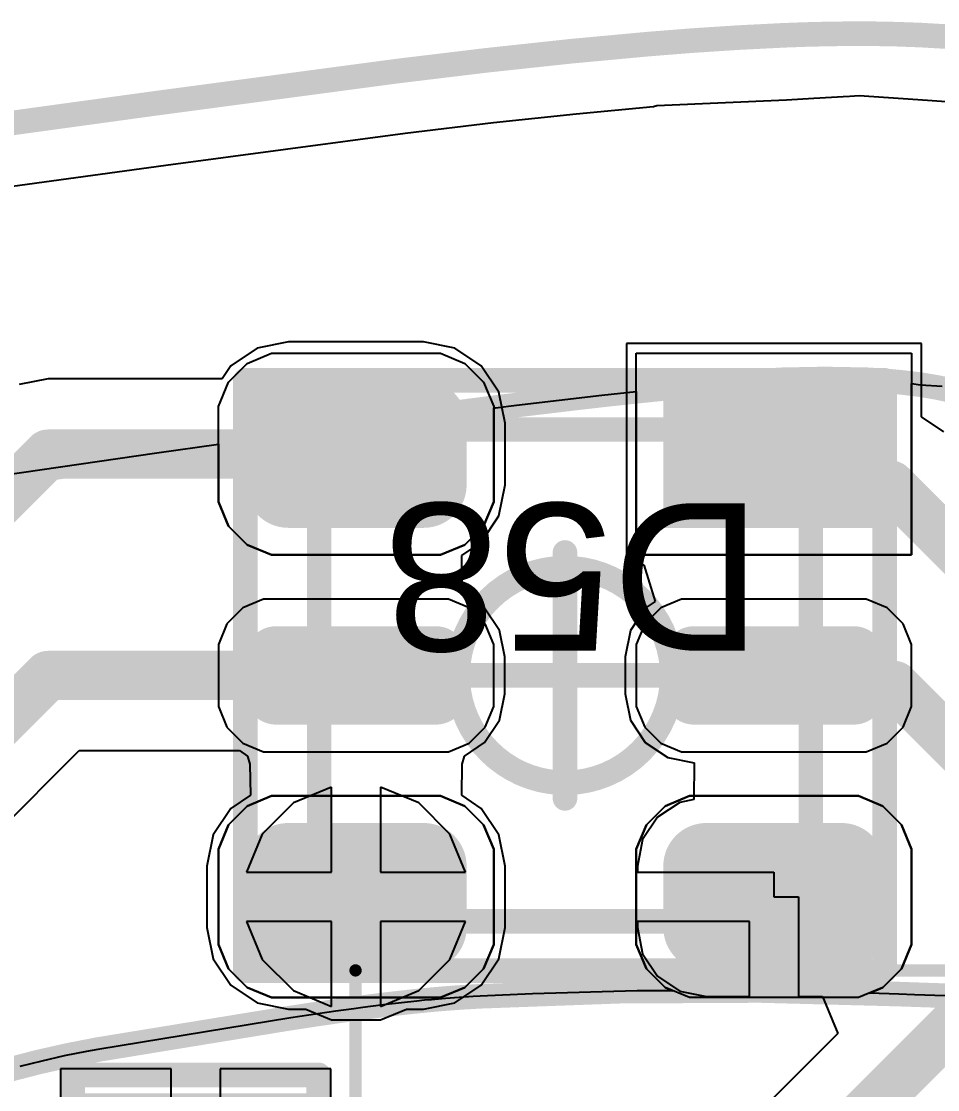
# Model space of a CAD drawing. Header units: inches. Extents: x -52 to 109, y 0 to 35.
# Drawn here: x 74.591 to 78.318, y 21.415 to 25.759 of the extents above; entities that cross this region are included whole.
import ezdxf

# ---------------------------------------------------------------- set-up
doc = ezdxf.new("R2010")
doc.units = ezdxf.units.IN
for name, color, linetype in [('Bottom Courtyard', 56, 'Continuous'), ('Bottom Layer', 5, 'Continuous'), ('Bottom Paste', 16, 'Continuous'), ('Bottom Solder', 6, 'Continuous'), ('Keep-Out Layer', 6, 'Continuous'), ('Mechanical 1', 6, 'Continuous'), ('Mechanical 4', 56, 'Continuous'), ('Top Assembly', 56, 'Continuous'), ('Top Component Outline', 56, 'Continuous'), ('Top Courtyard', 56, 'Continuous'), ('Top Layer', 1, 'Continuous'), ('Top Overlay', 2, 'Continuous'), ('Top Paste', 8, 'Continuous'), ('Top Solder', 216, 'Continuous'), ('Via Holes', 16, 'Continuous')]:
    doc.layers.add(name, color=color, linetype=linetype)
doc.styles.add('Arial', font='', dxfattribs={"height": 0.2})
doc.styles.get('Arial').set_extended_font_data('Arial')

# ---------------------------------------------------------------- blocks, each defined once
blk = doc.blocks.new('APA_RGB_LED_2020_385')
at = {"layer": 'Top Layer'}
h = blk.add_hatch(color=1, dxfattribs=at)
edge = h.paths.add_edge_path()
edge.add_arc((-1.125, 1.025), 0.125, 90, 180)
edge.add_line((-1.25, 1.025), (-1.25, 0.775))
edge.add_arc((-1.125, 0.775), 0.125, 180, 270)
edge.add_line((-1.125, 0.65), (-0.575, 0.65))
edge.add_arc((-0.575, 0.775), 0.125, 270, 360)
edge.add_line((-0.45, 0.775), (-0.45, 1.025))
edge.add_arc((-0.575, 1.025), 0.125, 0, 90)
edge.add_line((-0.575, 1.15), (-1.125, 1.15))
h = blk.add_hatch(color=1, dxfattribs=at)
edge = h.paths.add_edge_path()
edge.add_arc((0.575, 1.025), 0.125, 90, 180)
edge.add_line((0.45, 1.025), (0.45, 0.775))
edge.add_arc((0.575, 0.775), 0.125, 180, 270)
edge.add_line((0.575, 0.65), (1.125, 0.65))
edge.add_arc((1.125, 0.775), 0.125, 270, 360)
edge.add_line((1.25, 0.775), (1.25, 1.025))
edge.add_arc((1.125, 1.025), 0.125, 0, 90)
edge.add_line((1.125, 1.15), (0.575, 1.15))
h = blk.add_hatch(color=1, dxfattribs=at)
edge = h.paths.add_edge_path()
edge.add_arc((-1.175, 0.075), 0.075, 90, 180)
edge.add_line((-1.25, 0.075), (-1.25, -0.075))
edge.add_arc((-1.175, -0.075), 0.075, 180, 270)
edge.add_line((-1.175, -0.15), (-0.525, -0.15))
edge.add_arc((-0.525, -0.075), 0.075, 270, 360)
edge.add_line((-0.45, -0.075), (-0.45, 0.075))
edge.add_arc((-0.525, 0.075), 0.075, 0, 90)
edge.add_line((-0.525, 0.15), (-1.175, 0.15))
h = blk.add_hatch(color=1, dxfattribs=at)
edge = h.paths.add_edge_path()
edge.add_arc((0.525, 0.075), 0.075, 90, 180)
edge.add_line((0.45, 0.075), (0.45, -0.075))
edge.add_arc((0.525, -0.075), 0.075, 180, 270)
edge.add_line((0.525, -0.15), (1.175, -0.15))
edge.add_arc((1.175, -0.075), 0.075, 270, 360)
edge.add_line((1.25, -0.075), (1.25, 0.075))
edge.add_arc((1.175, 0.075), 0.075, 0, 90)
edge.add_line((1.175, 0.15), (0.525, 0.15))
blk.add_hatch(color=1, dxfattribs=at).paths.add_polyline_path([(-1.25, -0.65), (-0.45, -0.65), (-0.45, -1.15), (-1.25, -1.15)])
h = blk.add_hatch(color=1, dxfattribs=at)
edge = h.paths.add_edge_path()
edge.add_arc((0.575, -0.775), 0.125, 90, 180)
edge.add_line((0.45, -0.775), (0.45, -1.025))
edge.add_arc((0.575, -1.025), 0.125, 180, 270)
edge.add_line((0.575, -1.15), (1.125, -1.15))
edge.add_arc((1.125, -1.025), 0.125, 270, 360)
edge.add_line((1.25, -1.025), (1.25, -0.775))
edge.add_arc((1.125, -0.775), 0.125, 0, 90)
edge.add_line((1.125, -0.65), (0.575, -0.65))
at = {"layer": 'Top Paste'}
h = blk.add_hatch(color=8, dxfattribs=at)
edge = h.paths.add_edge_path()
edge.add_arc((-1.125, 1.025), 0.125, 90, 180)
edge.add_line((-1.25, 1.025), (-1.25, 0.775))
edge.add_arc((-1.125, 0.775), 0.125, 180, 270)
edge.add_line((-1.125, 0.65), (-0.575, 0.65))
edge.add_arc((-0.575, 0.775), 0.125, 270, 360)
edge.add_line((-0.45, 0.775), (-0.45, 1.025))
edge.add_arc((-0.575, 1.025), 0.125, 0, 90)
edge.add_line((-0.575, 1.15), (-1.125, 1.15))
h = blk.add_hatch(color=8, dxfattribs=at)
edge = h.paths.add_edge_path()
edge.add_arc((0.575, 1.025), 0.125, 90, 180)
edge.add_line((0.45, 1.025), (0.45, 0.775))
edge.add_arc((0.575, 0.775), 0.125, 180, 270)
edge.add_line((0.575, 0.65), (1.125, 0.65))
edge.add_arc((1.125, 0.775), 0.125, 270, 360)
edge.add_line((1.25, 0.775), (1.25, 1.025))
edge.add_arc((1.125, 1.025), 0.125, 0, 90)
edge.add_line((1.125, 1.15), (0.575, 1.15))
h = blk.add_hatch(color=8, dxfattribs=at)
edge = h.paths.add_edge_path()
edge.add_arc((-1.175, 0.075), 0.075, 90, 180)
edge.add_line((-1.25, 0.075), (-1.25, -0.075))
edge.add_arc((-1.175, -0.075), 0.075, 180, 270)
edge.add_line((-1.175, -0.15), (-0.525, -0.15))
edge.add_arc((-0.525, -0.075), 0.075, 270, 360)
edge.add_line((-0.45, -0.075), (-0.45, 0.075))
edge.add_arc((-0.525, 0.075), 0.075, 0, 90)
edge.add_line((-0.525, 0.15), (-1.175, 0.15))
h = blk.add_hatch(color=8, dxfattribs=at)
edge = h.paths.add_edge_path()
edge.add_arc((0.525, 0.075), 0.075, 90, 180)
edge.add_line((0.45, 0.075), (0.45, -0.075))
edge.add_arc((0.525, -0.075), 0.075, 180, 270)
edge.add_line((0.525, -0.15), (1.175, -0.15))
edge.add_arc((1.175, -0.075), 0.075, 270, 360)
edge.add_line((1.25, -0.075), (1.25, 0.075))
edge.add_arc((1.175, 0.075), 0.075, 0, 90)
edge.add_line((1.175, 0.15), (0.525, 0.15))
blk.add_hatch(color=8, dxfattribs=at).paths.add_polyline_path([(-1.25, -0.65), (-0.45, -0.65), (-0.45, -1.15), (-1.25, -1.15)])
h = blk.add_hatch(color=8, dxfattribs=at)
edge = h.paths.add_edge_path()
edge.add_arc((0.575, -0.775), 0.125, 90, 180)
edge.add_line((0.45, -0.775), (0.45, -1.025))
edge.add_arc((0.575, -1.025), 0.125, 180, 270)
edge.add_line((0.575, -1.15), (1.125, -1.15))
edge.add_arc((1.125, -1.025), 0.125, 270, 360)
edge.add_line((1.25, -1.025), (1.25, -0.775))
edge.add_arc((1.125, -0.775), 0.125, 0, 90)
edge.add_line((1.125, -0.65), (0.575, -0.65))
at = {"layer": 'Top Solder'}
h = blk.add_hatch(color=216, dxfattribs=at)
edge = h.paths.add_edge_path()
edge.add_arc((-1.125, 1.025), 0.175, 90, 180)
edge.add_line((-1.3, 1.025), (-1.3, 0.775))
edge.add_arc((-1.125, 0.775), 0.175, 180, 270)
edge.add_line((-1.125, 0.6), (-0.575, 0.6))
edge.add_arc((-0.575, 0.775), 0.175, 270, 360)
edge.add_line((-0.4, 0.775), (-0.4, 1.025))
edge.add_arc((-0.575, 1.025), 0.175, 0, 90)
edge.add_line((-0.575, 1.2), (-1.125, 1.2))
h = blk.add_hatch(color=216, dxfattribs=at)
edge = h.paths.add_edge_path()
edge.add_arc((0.575, 1.025), 0.175, 90, 180)
edge.add_line((0.4, 1.025), (0.4, 0.775))
edge.add_arc((0.575, 0.775), 0.175, 180, 270)
edge.add_line((0.575, 0.6), (1.125, 0.6))
edge.add_arc((1.125, 0.775), 0.175, 270, 360)
edge.add_line((1.3, 0.775), (1.3, 1.025))
edge.add_arc((1.125, 1.025), 0.175, 0, 90)
edge.add_line((1.125, 1.2), (0.575, 1.2))
h = blk.add_hatch(color=216, dxfattribs=at)
edge = h.paths.add_edge_path()
edge.add_arc((-1.175, 0.075), 0.125, 90, 180)
edge.add_line((-1.3, 0.075), (-1.3, -0.075))
edge.add_arc((-1.175, -0.075), 0.125, 180, 270)
edge.add_line((-1.175, -0.2), (-0.525, -0.2))
edge.add_arc((-0.525, -0.075), 0.125, 270, 360)
edge.add_line((-0.4, -0.075), (-0.4, 0.075))
edge.add_arc((-0.525, 0.075), 0.125, 0, 90)
edge.add_line((-0.525, 0.2), (-1.175, 0.2))
h = blk.add_hatch(color=216, dxfattribs=at)
edge = h.paths.add_edge_path()
edge.add_arc((0.525, 0.075), 0.125, 90, 180)
edge.add_line((0.4, 0.075), (0.4, -0.075))
edge.add_arc((0.525, -0.075), 0.125, 180, 270)
edge.add_line((0.525, -0.2), (1.175, -0.2))
edge.add_arc((1.175, -0.075), 0.125, 270, 360)
edge.add_line((1.3, -0.075), (1.3, 0.075))
edge.add_arc((1.175, 0.075), 0.125, 0, 90)
edge.add_line((1.175, 0.2), (0.525, 0.2))
blk.add_hatch(color=216, dxfattribs=at).paths.add_polyline_path([(-1.3, -0.6), (-0.4, -0.6), (-0.4, -1.2), (-1.3, -1.2)])
h = blk.add_hatch(color=216, dxfattribs=at)
edge = h.paths.add_edge_path()
edge.add_arc((0.575, -0.775), 0.175, 90, 180)
edge.add_line((0.4, -0.775), (0.4, -1.025))
edge.add_arc((0.575, -1.025), 0.175, 180, 270)
edge.add_line((0.575, -1.2), (1.125, -1.2))
edge.add_arc((1.125, -1.025), 0.175, 270, 360)
edge.add_line((1.3, -1.025), (1.3, -0.775))
edge.add_arc((1.125, -0.775), 0.175, 0, 90)
edge.add_line((1.125, -0.6), (0.575, -0.6))
at = {"layer": 'Top Component Outline'}
for points in [[(1, 1, 0.1, 0.1, 0), (-1, 1, 0.1, 0.1, 0)], [(-1, 1, 0.1, 0.1, 0), (-1, -1, 0.1, 0.1, 0)], [(1, 1, 0.1, 0.1, 0), (1, -1, 0.1, 0.1, 0)], [(1, -1, 0.1, 0.1, 0), (-1, -1, 0.1, 0.1, 0)]]:
    blk.add_lwpolyline(points, format="xyseb", dxfattribs=at)
for points in [[(-1.025, 1, 0.05, 0.05, 1), (-0.975, 1, 0.05, 0.05, 1)], [(-1.025, 1, 0.05, 0.05, 1), (-0.975, 1, 0.05, 0.05, 1)], [(0.975, 1, 0.05, 0.05, 1), (1.025, 1, 0.05, 0.05, 1)], [(0.975, 1, 0.05, 0.05, 1), (1.025, 1, 0.05, 0.05, 1)], [(-1.025, -1, 0.05, 0.05, 1), (-0.975, -1, 0.05, 0.05, 1)], [(-1.025, -1, 0.05, 0.05, 1), (-0.975, -1, 0.05, 0.05, 1)], [(0.975, -1, 0.05, 0.05, 1), (1.025, -1, 0.05, 0.05, 1)], [(0.975, -1, 0.05, 0.05, 1), (1.025, -1, 0.05, 0.05, 1)]]:
    blk.add_lwpolyline(points, format="xyseb", close=True, dxfattribs=at)
at = {"layer": 'Top Courtyard'}
for points in [[(-1.3, 1.2, 0.1, 0.1, 0), (-1.3, -1.2, 0.1, 0.1, 0)], [(1.3, 1.2, 0.1, 0.1, 0), (-1.3, 1.2, 0.1, 0.1, 0)], [(1.3, 1.2, 0.1, 0.1, 0), (1.3, -1.2, 0.1, 0.1, 0)], [(0, 0.5, 0.1, 0.1, 0), (0, -0.5, 0.1, 0.1, 0)], [(0.5, 0, 0.1, 0.1, 0), (-0.5, 0, 0.1, 0.1, 0)], [(1.3, -1.2, 0.1, 0.1, 0), (-1.3, -1.2, 0.1, 0.1, 0)]]:
    blk.add_lwpolyline(points, format="xyseb", dxfattribs=at)
for points in [[(-1.325, 1.2, 0.05, 0.05, 1), (-1.275, 1.2, 0.05, 0.05, 1)], [(-1.325, 1.2, 0.05, 0.05, 1), (-1.275, 1.2, 0.05, 0.05, 1)], [(1.275, 1.2, 0.05, 0.05, 1), (1.325, 1.2, 0.05, 0.05, 1)], [(1.275, 1.2, 0.05, 0.05, 1), (1.325, 1.2, 0.05, 0.05, 1)], [(-0.025, 0.5, 0.05, 0.05, 1), (0.025, 0.5, 0.05, 0.05, 1)], [(-0.525, 0, 0.05, 0.05, 1), (-0.475, 0, 0.05, 0.05, 1)], [(0.475, 0, 0.05, 0.05, 1), (0.525, 0, 0.05, 0.05, 1)], [(-0.025, -0.5, 0.05, 0.05, 1), (0.025, -0.5, 0.05, 0.05, 1)], [(-1.325, -1.2, 0.05, 0.05, 1), (-1.275, -1.2, 0.05, 0.05, 1)], [(-1.325, -1.2, 0.05, 0.05, 1), (-1.275, -1.2, 0.05, 0.05, 1)], [(1.275, -1.2, 0.05, 0.05, 1), (1.325, -1.2, 0.05, 0.05, 1)], [(1.275, -1.2, 0.05, 0.05, 1), (1.325, -1.2, 0.05, 0.05, 1)]]:
    blk.add_lwpolyline(points, format="xyseb", close=True, dxfattribs=at)
at = {"layer": 'Top Overlay'}
for p, q in [((-1.2929, 1.2689), (-1.1937, 1.31)), ((-1.1937, 1.31), (-1.14, 1.31)), ((-1.14, 1.31), (-1.14, 1.31)), ((-1.14, 1.31), (-0.56, 1.31)), ((-0.56, 1.31), (-0.5063, 1.31)), ((-0.5063, 1.31), (-0.4071, 1.2689)), ((0.4071, 1.2689), (0.5063, 1.31)), ((0.5063, 1.31), (0.56, 1.31)), ((0.56, 1.31), (0.56, 1.31)), ((0.56, 1.31), (1.14, 1.31)), ((1.14, 1.31), (1.1937, 1.31)), ((1.1937, 1.31), (1.2929, 1.2689)), ((-1.3689, 1.1929), (-1.2929, 1.2689)), ((-0.4071, 1.2689), (-0.3311, 1.1929)), ((0.3311, 1.1929), (0.4071, 1.2689)), ((1.2929, 1.2689), (1.3689, 1.1929)), ((-1.41, 1.0937), (-1.3689, 1.1929)), ((-0.3311, 1.1929), (-0.29, 1.0937)), ((0.29, 1.0937), (0.3311, 1.1929)), ((1.3689, 1.1929), (1.41, 1.0937)), ((-1.41, 1.04), (-1.41, 1.0937)), ((-0.29, 1.0937), (-0.29, 1.04)), ((0.29, 1.04), (0.29, 1.0937)), ((1.41, 1.0937), (1.41, 1.04)), ((-1.41, 0.76), (-1.41, 1.04)), ((-0.29, 1.04), (-0.29, 1.04)), ((-0.29, 1.04), (-0.29, 0.76)), ((0.29, 0.76), (0.29, 1.04)), ((1.41, 1.04), (1.41, 1.04)), ((1.41, 1.04), (1.41, 0.76)), ((-1.41, 0.76), (-1.41, 0.76)), ((-1.41, 0.7063), (-1.41, 0.76)), ((-0.29, 0.76), (-0.29, 0.7063)), ((0.29, 0.76), (0.29, 0.76)), ((0.29, 0.7063), (0.29, 0.76)), ((1.41, 0.76), (1.41, 0.7063)), ((-1.3689, 0.6071), (-1.41, 0.7063)), ((-0.29, 0.7063), (-0.3311, 0.6071)), ((0.3311, 0.6071), (0.29, 0.7063)), ((1.41, 0.7063), (1.3689, 0.6071)), ((-1.2929, 0.5311), (-1.3689, 0.6071)), ((-0.3311, 0.6071), (-0.4071, 0.5311)), ((0.4071, 0.5311), (0.3311, 0.6071)), ((1.3689, 0.6071), (1.2929, 0.5311)), ((-1.1937, 0.49), (-1.2929, 0.5311)), ((-0.4071, 0.5311), (-0.5063, 0.49)), ((0.5063, 0.49), (0.4071, 0.5311)), ((1.2929, 0.5311), (1.1937, 0.49)), ((-1.14, 0.49), (-1.1937, 0.49)), ((-0.56, 0.49), (-1.14, 0.49)), ((-0.5063, 0.49), (-0.56, 0.49)), ((-0.56, 0.49), (-0.56, 0.49)), ((0.56, 0.49), (0.5063, 0.49)), ((1.14, 0.49), (0.56, 0.49)), ((1.1937, 0.49), (1.14, 0.49)), ((1.14, 0.49), (1.14, 0.49)), ((-1.2258, 0.31), (-1.3103, 0.275)), ((-1.18, 0.31), (-1.2258, 0.31)), ((-0.52, 0.31), (-1.18, 0.31)), ((-0.4742, 0.31), (-0.52, 0.31)), ((-0.52, 0.31), (-0.52, 0.31)), ((-0.3897, 0.275), (-0.4742, 0.31)), ((0.4743, 0.31), (0.3897, 0.275)), ((0.52, 0.31), (0.4743, 0.31)), ((1.18, 0.31), (0.52, 0.31)), ((1.2258, 0.31), (1.18, 0.31)), ((1.18, 0.31), (1.18, 0.31)), ((1.3103, 0.275), (1.2258, 0.31)), ((-1.3103, 0.275), (-1.375, 0.2103)), ((-0.325, 0.2103), (-0.3897, 0.275)), ((0.3897, 0.275), (0.325, 0.2103)), ((1.375, 0.2103), (1.3103, 0.275)), ((-1.375, 0.2103), (-1.41, 0.1258)), ((-0.29, 0.1258), (-0.325, 0.2103)), ((0.325, 0.2103), (0.29, 0.1258)), ((1.41, 0.1258), (1.375, 0.2103)), ((-1.41, 0.1258), (-1.41, 0.08)), ((-0.29, 0.08), (-0.29, 0.1258)), ((0.29, 0.1258), (0.29, 0.08)), ((1.41, 0.08), (1.41, 0.1258)), ((-1.41, 0.08), (-1.41, -0.08)), ((-1.41, 0.08), (-1.41, 0.08)), ((-0.29, -0.08), (-0.29, 0.08)), ((0.29, 0.08), (0.29, -0.08)), ((0.29, 0.08), (0.29, 0.08)), ((1.41, -0.08), (1.41, 0.08)), ((-1.41, -0.08), (-1.41, -0.1257)), ((-0.29, -0.1257), (-0.29, -0.08)), ((-0.29, -0.08), (-0.29, -0.08)), ((0.29, -0.08), (0.29, -0.1257)), ((1.41, -0.1257), (1.41, -0.08)), ((1.41, -0.08), (1.41, -0.08)), ((-1.41, -0.1257), (-1.375, -0.2103)), ((-0.325, -0.2103), (-0.29, -0.1257)), ((0.29, -0.1257), (0.325, -0.2103)), ((1.375, -0.2103), (1.41, -0.1257)), ((-1.375, -0.2103), (-1.3103, -0.275)), ((-0.3897, -0.275), (-0.325, -0.2103)), ((0.325, -0.2103), (0.3897, -0.275)), ((1.3103, -0.275), (1.375, -0.2103)), ((-1.3103, -0.275), (-1.2258, -0.31)), ((-0.4742, -0.31), (-0.3897, -0.275)), ((0.3897, -0.275), (0.4743, -0.31)), ((1.2258, -0.31), (1.3103, -0.275)), ((-1.2258, -0.31), (-1.18, -0.31)), ((-1.18, -0.31), (-1.18, -0.31)), ((-1.18, -0.31), (-0.52, -0.31)), ((-0.52, -0.31), (-0.4742, -0.31)), ((0.4743, -0.31), (0.52, -0.31)), ((0.52, -0.31), (0.52, -0.31)), ((0.52, -0.31), (1.18, -0.31)), ((1.18, -0.31), (1.2258, -0.31)), ((-1.41, -1.31), (-1.41, -0.49)), ((-1.41, -0.49), (-0.29, -0.49)), ((-0.29, -0.49), (-0.29, -1.31)), ((0.4071, -0.5311), (0.5063, -0.49)), ((0.5063, -0.49), (0.56, -0.49)), ((0.56, -0.49), (0.56, -0.49)), ((0.56, -0.49), (1.14, -0.49)), ((1.14, -0.49), (1.1937, -0.49)), ((1.1937, -0.49), (1.2929, -0.5311)), ((0.3311, -0.6071), (0.4071, -0.5311)), ((1.2929, -0.5311), (1.3689, -0.6071)), ((0.29, -0.7063), (0.3311, -0.6071)), ((1.3689, -0.6071), (1.41, -0.7063)), ((0.29, -0.76), (0.29, -0.7063)), ((1.41, -0.7063), (1.41, -0.76)), ((0.29, -1.04), (0.29, -0.76)), ((1.41, -0.76), (1.41, -0.76)), ((1.41, -0.76), (1.41, -1.04)), ((0.29, -1.04), (0.29, -1.04)), ((0.29, -1.0937), (0.29, -1.04)), ((1.41, -1.04), (1.41, -1.0937)), ((0.3311, -1.1929), (0.29, -1.0937)), ((1.41, -1.0937), (1.3689, -1.1929)), ((0.4071, -1.2689), (0.3311, -1.1929)), ((1.3689, -1.1929), (1.2929, -1.2689)), ((0.5063, -1.31), (0.4071, -1.2689)), ((1.2929, -1.2689), (1.1937, -1.31)), ((-0.29, -1.31), (-1.41, -1.31)), ((0.56, -1.31), (0.5063, -1.31)), ((1.14, -1.31), (0.56, -1.31)), ((1.1937, -1.31), (1.14, -1.31)), ((1.14, -1.31), (1.14, -1.31))]:
    blk.add_line(p, q, dxfattribs=at)
at = {"layer": 'Top Courtyard', "style": 'Arial'}
blk.add_text('D58', height=0.6, dxfattribs=at).set_placement((-0.8, -0.7))
blk = doc.blocks.new('SOT230P700X180_4N_B_440')
at = {"layer": 'Bottom Courtyard'}
for points in [[(4.25, 3.6, 0.05, 0.05, 0), (4.25, -3.6, 0.05, 0.05, 0)], [(4.25, -3.6, 0.05, 0.05, 0), (-4.25, -3.6, 0.05, 0.05, 0)]]:
    blk.add_lwpolyline(points, format="xyseb", dxfattribs=at)
blk.add_lwpolyline([(4.2375, -3.6, 0.025, 0.025, 1), (4.2625, -3.6, 0.025, 0.025, 1)], format="xyseb", close=True, dxfattribs=at)
blk.add_lwpolyline([(4.2375, -3.6, 0.025, 0.025, 1), (4.2625, -3.6, 0.025, 0.025, 1)], format="xyseb", close=True, dxfattribs=at)
blk = doc.blocks.new('CAPC1608X06L_B_444')
at = {"layer": 'Bottom Layer'}
for points in [[(-0.3, 0.4), (-0.3, -0.4), (-1.05, -0.4), (-1.05, 0.4)], [(1.05, 0.4), (1.05, -0.4), (0.3, -0.4), (0.3, 0.4)]]:
    blk.add_hatch(color=5, dxfattribs=at).paths.add_polyline_path(points)
at = {"layer": 'Bottom Paste'}
for points in [[(-0.3, 0.4), (-0.3, -0.4), (-1.05, -0.4), (-1.05, 0.4)], [(1.05, 0.4), (1.05, -0.4), (0.3, -0.4), (0.3, 0.4)]]:
    blk.add_hatch(color=16, dxfattribs=at).paths.add_polyline_path(points)
at = {"layer": 'Bottom Solder'}
for points in [[(-0.25, 0.45), (-0.25, -0.45), (-1.1, -0.45), (-1.1, 0.45)], [(1.1, 0.45), (1.1, -0.45), (0.25, -0.45), (0.25, 0.45)]]:
    blk.add_hatch(color=6, dxfattribs=at).paths.add_polyline_path(points)
at = {"layer": 'Top Assembly'}
for points in [[(0.85, 0.45, 0.1, 0.1, 0), (-0.85, 0.45, 0.1, 0.1, 0)], [(-0.85, -0.45, 0.1, 0.1, 0), (-0.85, 0.45, 0.1, 0.1, 0)], [(0.85, -0.45, 0.1, 0.1, 0), (0.85, 0.45, 0.1, 0.1, 0)], [(0.85, -0.45, 0.1, 0.1, 0), (-0.85, -0.45, 0.1, 0.1, 0)]]:
    blk.add_lwpolyline(points, format="xyseb", dxfattribs=at)
for points in [[(-0.875, 0.45, 0.05, 0.05, 1), (-0.825, 0.45, 0.05, 0.05, 1)], [(-0.875, 0.45, 0.05, 0.05, 1), (-0.825, 0.45, 0.05, 0.05, 1)], [(0.825, 0.45, 0.05, 0.05, 1), (0.875, 0.45, 0.05, 0.05, 1)], [(0.825, 0.45, 0.05, 0.05, 1), (0.875, 0.45, 0.05, 0.05, 1)], [(-0.875, -0.45, 0.05, 0.05, 1), (-0.825, -0.45, 0.05, 0.05, 1)], [(-0.875, -0.45, 0.05, 0.05, 1), (-0.825, -0.45, 0.05, 0.05, 1)], [(0.825, -0.45, 0.05, 0.05, 1), (0.875, -0.45, 0.05, 0.05, 1)], [(0.825, -0.45, 0.05, 0.05, 1), (0.875, -0.45, 0.05, 0.05, 1)]]:
    blk.add_lwpolyline(points, format="xyseb", close=True, dxfattribs=at)
at = {"layer": 'Top Courtyard'}
for points in [[(-1.175, -0.5, 0.1, 0.1, 0), (-1.175, 0.5, 0.1, 0.1, 0)], [(1.175, 0.5, 0.1, 0.1, 0), (-1.175, 0.5, 0.1, 0.1, 0)], [(1.175, -0.5, 0.1, 0.1, 0), (1.175, 0.5, 0.1, 0.1, 0)], [(0, -0.45, 0.1, 0.1, 0), (0, 0.45, 0.1, 0.1, 0)], [(0.45, 0, 0.1, 0.1, 0), (-0.45, 0, 0.1, 0.1, 0)], [(1.175, -0.5, 0.1, 0.1, 0), (-1.175, -0.5, 0.1, 0.1, 0)]]:
    blk.add_lwpolyline(points, format="xyseb", dxfattribs=at)
for points in [[(-1.2, 0.5, 0.05, 0.05, 1), (-1.15, 0.5, 0.05, 0.05, 1)], [(-1.2, 0.5, 0.05, 0.05, 1), (-1.15, 0.5, 0.05, 0.05, 1)], [(1.15, 0.5, 0.05, 0.05, 1), (1.2, 0.5, 0.05, 0.05, 1)], [(1.15, 0.5, 0.05, 0.05, 1), (1.2, 0.5, 0.05, 0.05, 1)], [(-0.025, 0.45, 0.05, 0.05, 1), (0.025, 0.45, 0.05, 0.05, 1)], [(-0.475, 0, 0.05, 0.05, 1), (-0.425, 0, 0.05, 0.05, 1)], [(0.425, 0, 0.05, 0.05, 1), (0.475, 0, 0.05, 0.05, 1)], [(-0.025, -0.45, 0.05, 0.05, 1), (0.025, -0.45, 0.05, 0.05, 1)], [(-1.2, -0.5, 0.05, 0.05, 1), (-1.15, -0.5, 0.05, 0.05, 1)], [(-1.2, -0.5, 0.05, 0.05, 1), (-1.15, -0.5, 0.05, 0.05, 1)], [(1.15, -0.5, 0.05, 0.05, 1), (1.2, -0.5, 0.05, 0.05, 1)], [(1.15, -0.5, 0.05, 0.05, 1), (1.2, -0.5, 0.05, 0.05, 1)]]:
    blk.add_lwpolyline(points, format="xyseb", close=True, dxfattribs=at)
at = {"layer": 'Top Assembly', "style": 'Arial', "text_generation_flag": 2}
blk.add_text('C9', height=0.381, rotation=-180, dxfattribs=at).set_placement((-0.6849, 0.1416))

msp = doc.modelspace()

# ---------------------------------------------------------------- hatches: boundary and pattern name
at = {"layer": 'Bottom Layer'}
h = msp.add_hatch(color=5, dxfattribs=at)
edge = h.paths.add_edge_path()
edge.add_arc((75.9519, 22.1993), 0.3, 0, 360)
at = {"layer": 'Top Layer'}
h = msp.add_hatch(color=1, dxfattribs=at)
edge = h.paths.add_edge_path()
edge.add_arc((75.9519, 22.1993), 0.3, 0, 360)
at = {"layer": 'Via Holes'}
h = msp.add_hatch(color=7, dxfattribs=at)
edge = h.paths.add_edge_path()
edge.add_arc((75.9519, 22.1993), 0.15, 0, 360)

# ---------------------------------------------------------------- linework, layer by layer
at = {"layer": 'Bottom Layer'}
for p, q in [((77.8139, 25.4463), (77.9583, 25.4538)), ((77.9583, 25.4538), (77.9594, 25.4536)), ((77.9594, 25.4536), (77.9611, 25.4539)), ((77.9611, 25.4539), (77.9987, 25.4569)), ((77.9611, 25.4539), (77.9611, 25.4539)), ((77.9611, 25.4539), (77.9611, 25.4539)), ((77.9987, 25.4569), (78.2377, 25.4413)), ((76.8479, 25.3831), (77.1616, 25.4121)), ((77.1616, 25.4121), (77.1759, 25.4164)), ((77.1759, 25.4164), (77.7034, 25.4394)), ((77.7033, 25.4401), (77.8139, 25.4463)), ((77.7034, 25.4394), (77.7033, 25.4401)), ((78.2377, 25.4413), (78.2377, 25.4413)), ((78.2377, 25.4413), (78.373, 25.4315)), ((76.5117, 25.3469), (76.8479, 25.3831)), ((76.1516, 25.3036), (76.5117, 25.3469)), ((75.178, 25.1738), (76.1516, 25.3036)), ((74.5151, 25.0829), (75.178, 25.1738)), ((75.8519, 22.6449), (75.697, 22.5808)), ((75.8519, 22.2993), (75.8519, 22.6449)), ((76.2069, 22.5808), (76.0519, 22.6449)), ((76.0519, 22.6449), (76.0519, 22.2993)), ((75.697, 22.5808), (75.5705, 22.4542)), ((76.3334, 22.4542), (76.2069, 22.5808)), ((75.5705, 22.4542), (75.5063, 22.2993)), ((76.3976, 22.2993), (76.3334, 22.4542)), ((75.5063, 22.2993), (75.8519, 22.2993)), ((76.0519, 22.2993), (76.3976, 22.2993)), ((75.8519, 22.0993), (75.5063, 22.0993)), ((75.5063, 22.0993), (75.5705, 21.9444)), ((75.8519, 21.7536), (75.8519, 22.0993)), ((76.3976, 22.0993), (76.0519, 22.0993)), ((76.0519, 22.0993), (76.0519, 21.7536)), ((76.3334, 21.9444), (76.3976, 22.0993)), ((75.5705, 21.9444), (75.697, 21.8178)), ((76.2069, 21.8178), (76.3334, 21.9444)), ((75.697, 21.8178), (75.8519, 21.7536)), ((76.0519, 21.7536), (76.2069, 21.8178)), ((75.2, 21.5), (74.75, 21.5)), ((74.75, 21.5), (74.75, 21.075)), ((75.2, 21.075), (75.2, 21.5)), ((75.85, 21.5), (75.4, 21.5)), ((75.4, 21.5), (75.4, 21.075)), ((75.85, 21.075), (75.85, 21.5))]:
    msp.add_line(p, q, dxfattribs=at)
at = {"layer": 'Keep-Out Layer'}
for points in [[(77.692, 25.7019, 0.1, 0.1, -0.008808), (77.9594, 25.7084, 0.1, 0.1, 0)], [(77.9594, 25.7084, 0.1, 0.1, -0.013418), (78.2499, 25.7028, 0.1, 0.1, 0)], [(76.8226, 25.6367, 0.1, 0.1, 0), (77.1381, 25.666, 0.1, 0.1, 0)], [(77.1381, 25.666, 0.1, 0.1, -0.010643), (77.692, 25.7019, 0.1, 0.1, 0)], [(78.2499, 25.7028, 0.1, 0.1, -0.019515), (78.5465, 25.6776, 0.1, 0.1, 0)], [(76.4828, 25.6002, 0.1, 0.1, 0), (76.8226, 25.6367, 0.1, 0.1, 0)], [(76.1196, 25.5564, 0.1, 0.1, 0), (76.4828, 25.6002, 0.1, 0.1, 0)], [(75.1439, 25.4264, 0.1, 0.1, 0), (76.1196, 25.5564, 0.1, 0.1, 0)], [(74.4805, 25.3354, 0.1, 0.1, 0), (75.1439, 25.4264, 0.1, 0.1, 0)]]:
    msp.add_lwpolyline(points, format="xyseb", dxfattribs=at)
for points in [[(77.9344, 25.7084, 0.05, 0.05, 1), (77.9844, 25.7084, 0.05, 0.05, 1)], [(77.9344, 25.7084, 0.05, 0.05, 1), (77.9844, 25.7084, 0.05, 0.05, 1)], [(77.1131, 25.666, 0.05, 0.05, 1), (77.1631, 25.666, 0.05, 0.05, 1)], [(77.1131, 25.666, 0.05, 0.05, 1), (77.1631, 25.666, 0.05, 0.05, 1)], [(77.667, 25.7019, 0.05, 0.05, 1), (77.717, 25.7019, 0.05, 0.05, 1)], [(77.667, 25.7019, 0.05, 0.05, 1), (77.717, 25.7019, 0.05, 0.05, 1)], [(78.2249, 25.7028, 0.05, 0.05, 1), (78.2749, 25.7028, 0.05, 0.05, 1)], [(78.2249, 25.7028, 0.05, 0.05, 1), (78.2749, 25.7028, 0.05, 0.05, 1)], [(76.7976, 25.6367, 0.05, 0.05, 1), (76.8476, 25.6367, 0.05, 0.05, 1)], [(76.7976, 25.6367, 0.05, 0.05, 1), (76.8476, 25.6367, 0.05, 0.05, 1)], [(76.4578, 25.6002, 0.05, 0.05, 1), (76.5078, 25.6002, 0.05, 0.05, 1)], [(76.4578, 25.6002, 0.05, 0.05, 1), (76.5078, 25.6002, 0.05, 0.05, 1)], [(76.0946, 25.5564, 0.05, 0.05, 1), (76.1446, 25.5564, 0.05, 0.05, 1)], [(76.0946, 25.5564, 0.05, 0.05, 1), (76.1446, 25.5564, 0.05, 0.05, 1)], [(75.1189, 25.4264, 0.05, 0.05, 1), (75.1689, 25.4264, 0.05, 0.05, 1)], [(75.1189, 25.4264, 0.05, 0.05, 1), (75.1689, 25.4264, 0.05, 0.05, 1)]]:
    msp.add_lwpolyline(points, format="xyseb", close=True, dxfattribs=at)
at = {"layer": 'Mechanical 1'}
for points in [[(76.3987, 23.2663, 0.1, 0.1, -0.303346), (76.8019, 23.5358, 0.1, 0.1, 0)], [(76.8019, 23.5358, 0.1, 0.1, -0.198913), (77.1106, 23.4079, 0.1, 0.1, 0)], [(77.1106, 23.4079, 0.1, 0.1, -0.198913), (77.2384, 23.0993, 0.1, 0.1, 0)], [(76.4933, 22.7906, 0.1, 0.1, -0.303347), (76.3987, 23.2663, 0.1, 0.1, 0)], [(77.2384, 23.0993, 0.1, 0.1, -0.303346), (76.969, 22.696, 0.1, 0.1, 0)], [(76.969, 22.696, 0.1, 0.1, -0.303347), (76.4933, 22.7906, 0.1, 0.1, 0)]]:
    msp.add_lwpolyline(points, format="xyseb", dxfattribs=at)
for points in [[(76.7769, 23.5358, 0.05, 0.05, 1), (76.8269, 23.5358, 0.05, 0.05, 1)], [(76.777, 23.5358, 0.05, 0.05, 1), (76.8269, 23.5358, 0.05, 0.05, 1)], [(77.0856, 23.4079, 0.05, 0.05, 1), (77.1356, 23.4079, 0.05, 0.05, 1)], [(77.0856, 23.4079, 0.05, 0.05, 1), (77.1356, 23.4079, 0.05, 0.05, 1)], [(76.3737, 23.2663, 0.05, 0.05, 1), (76.4237, 23.2663, 0.05, 0.05, 1)], [(76.3737, 23.2663, 0.05, 0.05, 1), (76.4237, 23.2663, 0.05, 0.05, 1)], [(77.2134, 23.0993, 0.05, 0.05, 1), (77.2634, 23.0993, 0.05, 0.05, 1)], [(77.2134, 23.0993, 0.05, 0.05, 1), (77.2634, 23.0993, 0.05, 0.05, 1)], [(76.4683, 22.7906, 0.05, 0.05, 1), (76.5183, 22.7906, 0.05, 0.05, 1)], [(76.4683, 22.7906, 0.05, 0.05, 1), (76.5183, 22.7906, 0.05, 0.05, 1)], [(76.944, 22.696, 0.05, 0.05, 1), (76.994, 22.696, 0.05, 0.05, 1)], [(76.944, 22.696, 0.05, 0.05, 1), (76.994, 22.696, 0.05, 0.05, 1)]]:
    msp.add_lwpolyline(points, format="xyseb", close=True, dxfattribs=at)
at = {"layer": 'Mechanical 4'}
for points in [[(77.692, 25.7019, 0.1, 0.1, -0.008808), (77.9594, 25.7084, 0.1, 0.1, 0)], [(77.9594, 25.7084, 0.1, 0.1, -0.013418), (78.2499, 25.7028, 0.1, 0.1, 0)], [(76.8226, 25.6367, 0.1, 0.1, 0), (77.1381, 25.666, 0.1, 0.1, 0)], [(77.1381, 25.666, 0.1, 0.1, -0.010643), (77.692, 25.7019, 0.1, 0.1, 0)], [(78.2499, 25.7028, 0.1, 0.1, -0.019515), (78.5465, 25.6776, 0.1, 0.1, 0)], [(76.4828, 25.6002, 0.1, 0.1, 0), (76.8226, 25.6367, 0.1, 0.1, 0)], [(76.1196, 25.5564, 0.1, 0.1, 0), (76.4828, 25.6002, 0.1, 0.1, 0)], [(75.1439, 25.4264, 0.1, 0.1, 0), (76.1196, 25.5564, 0.1, 0.1, 0)], [(74.4805, 25.3354, 0.1, 0.1, 0), (75.1439, 25.4264, 0.1, 0.1, 0)], [(77.2111, 24.2666, 0.1, 0.1, -0.00742), (77.5131, 24.2916, 0.1, 0.1, 0)], [(77.5131, 24.2916, 0.1, 0.1, -0.028017), (78.0311, 24.3014, 0.1, 0.1, 0)], [(78.0311, 24.3014, 0.1, 0.1, -0.024428), (78.2486, 24.2812, 0.1, 0.1, 0)], [(78.2486, 24.2813, 0.1, 0.1, -0.033737), (78.4393, 24.241, 0.1, 0.1, 0)], [(76.5182, 24.1882, 0.1, 0.1, 0), (76.8797, 24.2313, 0.1, 0.1, 0)], [(76.8797, 24.2313, 0.1, 0.1, -0.004391), (77.2111, 24.2666, 0.1, 0.1, 0)], [(74.3171, 23.8839, 0.1, 0.1, -0.006717), (76.5182, 24.1882, 0.1, 0.1, 0)], [(76.4577, 21.7948, 0.1, 0.1, -0.023379), (78.1603, 21.8036, 0.1, 0.1, 0)], [(78.664, 21.7963, 0.1, 0.1, -0.015007), (78.1603, 21.8036, 0.1, 0.1, 0)], [(75.9804, 21.749, 0.1, 0.1, -0.008899), (76.2316, 21.7782, 0.1, 0.1, 0)], [(76.2316, 21.7782, 0.1, 0.1, -0.012113), (76.4577, 21.7948, 0.1, 0.1, 0)], [(75.6868, 21.7064, 0.1, 0.1, -0.005275), (75.9804, 21.749, 0.1, 0.1, 0)], [(74.9018, 21.5781, 0.1, 0.1, 0), (75.6868, 21.7064, 0.1, 0.1, 0)], [(74.5397, 21.4963, 0.1, 0.1, -0.022694), (74.9018, 21.5781, 0.1, 0.1, 0)]]:
    msp.add_lwpolyline(points, format="xyseb", dxfattribs=at)
for points in [[(77.9344, 25.7084, 0.05, 0.05, 1), (77.9844, 25.7084, 0.05, 0.05, 1)], [(77.9344, 25.7084, 0.05, 0.05, 1), (77.9844, 25.7084, 0.05, 0.05, 1)], [(77.1131, 25.666, 0.05, 0.05, 1), (77.1631, 25.666, 0.05, 0.05, 1)], [(77.1131, 25.666, 0.05, 0.05, 1), (77.1631, 25.666, 0.05, 0.05, 1)], [(77.667, 25.7019, 0.05, 0.05, 1), (77.717, 25.7019, 0.05, 0.05, 1)], [(77.667, 25.7019, 0.05, 0.05, 1), (77.717, 25.7019, 0.05, 0.05, 1)], [(78.2249, 25.7028, 0.05, 0.05, 1), (78.2749, 25.7028, 0.05, 0.05, 1)], [(78.2249, 25.7028, 0.05, 0.05, 1), (78.2749, 25.7028, 0.05, 0.05, 1)], [(76.7976, 25.6367, 0.05, 0.05, 1), (76.8476, 25.6367, 0.05, 0.05, 1)], [(76.7976, 25.6367, 0.05, 0.05, 1), (76.8476, 25.6367, 0.05, 0.05, 1)], [(76.4578, 25.6002, 0.05, 0.05, 1), (76.5078, 25.6002, 0.05, 0.05, 1)], [(76.4578, 25.6002, 0.05, 0.05, 1), (76.5078, 25.6002, 0.05, 0.05, 1)], [(76.0946, 25.5564, 0.05, 0.05, 1), (76.1446, 25.5564, 0.05, 0.05, 1)], [(76.0946, 25.5564, 0.05, 0.05, 1), (76.1446, 25.5564, 0.05, 0.05, 1)], [(75.1189, 25.4264, 0.05, 0.05, 1), (75.1689, 25.4264, 0.05, 0.05, 1)], [(75.1189, 25.4264, 0.05, 0.05, 1), (75.1689, 25.4264, 0.05, 0.05, 1)], [(77.4881, 24.2916, 0.05, 0.05, 1), (77.5381, 24.2916, 0.05, 0.05, 1)], [(77.4881, 24.2916, 0.05, 0.05, 1), (77.5381, 24.2916, 0.05, 0.05, 1)], [(78.0061, 24.3014, 0.05, 0.05, 1), (78.0561, 24.3014, 0.05, 0.05, 1)], [(78.0061, 24.3014, 0.05, 0.05, 1), (78.0561, 24.3014, 0.05, 0.05, 1)], [(78.2236, 24.2813, 0.05, 0.05, 1), (78.2736, 24.2813, 0.05, 0.05, 1)], [(78.2236, 24.2812, 0.05, 0.05, 1), (78.2736, 24.2812, 0.05, 0.05, 1)], [(76.8547, 24.2313, 0.05, 0.05, 1), (76.9047, 24.2313, 0.05, 0.05, 1)], [(76.8547, 24.2313, 0.05, 0.05, 1), (76.9047, 24.2313, 0.05, 0.05, 1)], [(77.1861, 24.2666, 0.05, 0.05, 1), (77.2361, 24.2666, 0.05, 0.05, 1)], [(77.1861, 24.2666, 0.05, 0.05, 1), (77.2361, 24.2666, 0.05, 0.05, 1)], [(76.4932, 24.1882, 0.05, 0.05, 1), (76.5432, 24.1882, 0.05, 0.05, 1)], [(76.4932, 24.1882, 0.05, 0.05, 1), (76.5432, 24.1882, 0.05, 0.05, 1)], [(78.1353, 21.8036, 0.05, 0.05, 1), (78.1853, 21.8036, 0.05, 0.05, 1)], [(78.1353, 21.8036, 0.05, 0.05, 1), (78.1853, 21.8036, 0.05, 0.05, 1)], [(76.2066, 21.7782, 0.05, 0.05, 1), (76.2566, 21.7782, 0.05, 0.05, 1)], [(76.2066, 21.7782, 0.05, 0.05, 1), (76.2566, 21.7782, 0.05, 0.05, 1)], [(76.4327, 21.7948, 0.05, 0.05, 1), (76.4827, 21.7948, 0.05, 0.05, 1)], [(76.4327, 21.7948, 0.05, 0.05, 1), (76.4827, 21.7948, 0.05, 0.05, 1)], [(75.9554, 21.749, 0.05, 0.05, 1), (76.0054, 21.749, 0.05, 0.05, 1)], [(75.9554, 21.749, 0.05, 0.05, 1), (76.0054, 21.749, 0.05, 0.05, 1)], [(75.6618, 21.7064, 0.05, 0.05, 1), (75.7118, 21.7064, 0.05, 0.05, 1)], [(75.6618, 21.7064, 0.05, 0.05, 1), (75.7118, 21.7064, 0.05, 0.05, 1)], [(74.8768, 21.5781, 0.05, 0.05, 1), (74.9268, 21.5781, 0.05, 0.05, 1)], [(74.8768, 21.5781, 0.05, 0.05, 1), (74.9268, 21.5781, 0.05, 0.05, 1)]]:
    msp.add_lwpolyline(points, format="xyseb", close=True, dxfattribs=at)
at = {"layer": 'Top Layer'}
for p, q in [((77.8139, 25.4463), (77.9583, 25.4538)), ((77.9583, 25.4538), (77.9594, 25.4536)), ((77.9594, 25.4536), (77.9611, 25.4539)), ((77.9611, 25.4539), (77.9987, 25.4569)), ((77.9611, 25.4539), (77.9611, 25.4539)), ((77.9611, 25.4539), (77.9611, 25.4539)), ((77.9987, 25.4569), (78.2377, 25.4413)), ((76.8479, 25.3831), (77.1616, 25.4121)), ((77.1616, 25.4121), (77.1759, 25.4164)), ((77.1759, 25.4164), (77.7034, 25.4394)), ((77.7033, 25.4401), (77.8139, 25.4463)), ((77.7034, 25.4394), (77.7033, 25.4401)), ((78.2377, 25.4413), (78.2377, 25.4413)), ((78.2377, 25.4413), (78.373, 25.4315)), ((76.5117, 25.3469), (76.8479, 25.3831)), ((76.1516, 25.3036), (76.5117, 25.3469)), ((75.178, 25.1738), (76.1516, 25.3036)), ((74.5151, 25.0829), (75.178, 25.1738)), ((75.6769, 24.4556), (75.5501, 24.4304)), ((76.2269, 24.4556), (75.6769, 24.4556)), ((76.3538, 24.4304), (76.2269, 24.4556)), ((75.5501, 24.4304), (75.4426, 24.3586)), ((76.4613, 24.3586), (76.3538, 24.4304)), ((78.2519, 24.4493), (77.052, 24.4493)), ((77.052, 24.4493), (77.052, 23.5493)), ((78.2519, 24.1504), (78.2519, 24.4493)), ((75.4426, 24.3586), (75.4069, 24.3052)), ((76.5331, 24.2511), (76.4613, 24.3586)), ((74.6993, 24.3052), (74.5822, 24.2819)), ((75.4069, 24.3052), (74.6993, 24.3052)), ((76.5583, 24.1243), (76.5331, 24.2511)), ((78.3431, 24.0894), (78.2519, 24.1504)), ((76.5583, 23.8743), (76.5583, 24.1243)), ((76.5331, 23.7475), (76.5583, 23.8743)), ((76.4613, 23.64), (76.5331, 23.7475)), ((76.3817, 23.5868), (76.4613, 23.64)), ((76.3838, 23.4601), (76.3817, 23.5868)), ((77.052, 23.5493), (77.1232, 23.5493)), ((77.1232, 23.5493), (77.1687, 23.3993)), ((76.3928, 23.4276), (76.3838, 23.4601)), ((76.4752, 23.3725), (76.3928, 23.4276)), ((76.536, 23.2816), (76.4752, 23.3725)), ((77.1287, 23.3725), (77.0679, 23.2816)), ((77.1687, 23.3993), (77.1287, 23.3725)), ((76.5573, 23.1743), (76.536, 23.2816)), ((77.0679, 23.2816), (77.0466, 23.1743)), ((76.5573, 23.0243), (76.5573, 23.1743)), ((77.0466, 23.1743), (77.0466, 23.0243)), ((76.536, 22.917), (76.5573, 23.0243)), ((77.0466, 23.0243), (77.0679, 22.917)), ((76.4752, 22.826), (76.536, 22.917)), ((77.0679, 22.917), (77.1287, 22.826)), ((76.3928, 22.771), (76.4752, 22.826)), ((77.1287, 22.826), (77.2197, 22.7652)), ((74.1015, 22.0689), (74.826, 22.7934)), ((74.826, 22.7934), (75.4775, 22.7934)), ((75.4775, 22.7934), (75.5111, 22.771)), ((75.5111, 22.771), (75.5201, 22.7384)), ((76.3838, 22.7384), (76.3928, 22.771)), ((77.2197, 22.7652), (77.3269, 22.7439)), ((75.5201, 22.7384), (75.5222, 22.6118)), ((76.3817, 22.6118), (76.3838, 22.7384)), ((77.3269, 22.7439), (77.3256, 22.5945)), ((75.5222, 22.6118), (75.4426, 22.5586)), ((76.4613, 22.5586), (76.3817, 22.6118)), ((77.3256, 22.5945), (77.2696, 22.5833)), ((75.4426, 22.5586), (75.3708, 22.4511)), ((76.5331, 22.4511), (76.4613, 22.5586)), ((77.2696, 22.5833), (77.1787, 22.5225)), ((77.1787, 22.5225), (77.1179, 22.4316)), ((75.3708, 22.4511), (75.3456, 22.3243)), ((76.5583, 22.3243), (76.5331, 22.4511)), ((77.1179, 22.4316), (77.0966, 22.3243)), ((75.3456, 22.3243), (75.3456, 22.0743)), ((76.5583, 22.0743), (76.5583, 22.3243)), ((77.0966, 22.3243), (77.0966, 22.2993)), ((77.0966, 22.2993), (77.652, 22.2993)), ((77.652, 22.2993), (77.652, 22.1993)), ((77.652, 22.1993), (77.752, 22.1993)), ((77.752, 22.1993), (77.752, 21.7939)), ((75.3456, 22.0743), (75.3708, 21.9475)), ((76.5331, 21.9475), (76.5583, 22.0743)), ((77.552, 22.0993), (77.0966, 22.0993)), ((77.0966, 22.0993), (77.0966, 22.0743)), ((77.0966, 22.0743), (77.1179, 21.967)), ((77.552, 21.7939), (77.552, 22.0993)), ((75.3708, 21.9475), (75.4426, 21.84)), ((76.4613, 21.84), (76.5331, 21.9475)), ((77.1179, 21.967), (77.1787, 21.876)), ((77.1787, 21.876), (77.2696, 21.8152)), ((75.4426, 21.84), (75.5501, 21.7681)), ((76.3538, 21.7681), (76.4613, 21.84)), ((77.2696, 21.8152), (77.3769, 21.7939)), ((75.5501, 21.7681), (75.6769, 21.7429)), ((76.2269, 21.7429), (76.3538, 21.7681)), ((77.3769, 21.7939), (77.552, 21.7939)), ((77.752, 21.7939), (77.8492, 21.7939)), ((77.8492, 21.7939), (77.9113, 21.6439)), ((75.6769, 21.7429), (75.7472, 21.7429)), ((75.7472, 21.7429), (75.8525, 21.6993)), ((76.0514, 21.6993), (76.1567, 21.7429)), ((76.1567, 21.7429), (76.2269, 21.7429)), ((75.8525, 21.6993), (76.0514, 21.6993)), ((77.9113, 21.6439), (74.7837, 18.5163))]:
    msp.add_line(p, q, dxfattribs=at)
for points in [[(73.8852, 23.1852, 0.2, 0.2, 0), (74.6993, 23.9993, 0.2, 0.2, 0)], [(74.6993, 23.9993, 0.2, 0.2, 0), (75.9519, 23.9993, 0.2, 0.2, 0)], [(77.652, 23.9993, 0.2, 0.2, 0), (77.7781, 23.8731, 0.2, 0.2, 0)], [(77.7781, 23.8731, 0.2, 0.2, 0), (78.1269, 23.8731, 0.2, 0.2, 0)], [(78.1269, 23.8731, 0.2, 0.2, 0), (78.9, 23.1, 0.2, 0.2, 0)], [(73.8852, 22.2852, 0.2, 0.2, 0), (74.6993, 23.0993, 0.2, 0.2, 0)], [(74.6993, 23.0993, 0.2, 0.2, 0), (75.9519, 23.0993, 0.2, 0.2, 0)], [(77.652, 23.0993, 0.2, 0.2, 0), (77.6927, 23.0585, 0.2, 0.2, 0)], [(77.6927, 23.0585, 0.2, 0.2, 0), (78.1415, 23.0585, 0.2, 0.2, 0)], [(78.1415, 23.0585, 0.2, 0.2, 0), (78.5, 22.7, 0.2, 0.2, 0)], [(75, 18.3, 0.2, 0.2, 0), (78.5, 21.8, 0.2, 0.2, 0)]]:
    msp.add_lwpolyline(points, format="xyseb", dxfattribs=at)
for points in [[(74.6493, 23.9993, 0.1, 0.1, 1), (74.7493, 23.9993, 0.1, 0.1, 1)], [(74.6493, 23.9993, 0.1, 0.1, 1), (74.7493, 23.9993, 0.1, 0.1, 1)], [(75.9019, 23.9993, 0.1, 0.1, 1), (76.0019, 23.9993, 0.1, 0.1, 1)], [(77.602, 23.9993, 0.1, 0.1, 1), (77.702, 23.9993, 0.1, 0.1, 1)], [(77.7281, 23.8731, 0.1, 0.1, 1), (77.8281, 23.8731, 0.1, 0.1, 1)], [(77.7281, 23.8731, 0.1, 0.1, 1), (77.8281, 23.8731, 0.1, 0.1, 1)], [(78.0769, 23.8731, 0.1, 0.1, 1), (78.1769, 23.8731, 0.1, 0.1, 1)], [(78.0769, 23.8731, 0.1, 0.1, 1), (78.1769, 23.8731, 0.1, 0.1, 1)], [(74.6493, 23.0993, 0.1, 0.1, 1), (74.7493, 23.0993, 0.1, 0.1, 1)], [(74.6493, 23.0993, 0.1, 0.1, 1), (74.7493, 23.0993, 0.1, 0.1, 1)], [(75.9019, 23.0993, 0.1, 0.1, 1), (76.0019, 23.0993, 0.1, 0.1, 1)], [(77.602, 23.0993, 0.1, 0.1, 1), (77.702, 23.0993, 0.1, 0.1, 1)], [(77.6427, 23.0585, 0.1, 0.1, 1), (77.7427, 23.0585, 0.1, 0.1, 1)], [(77.6427, 23.0585, 0.1, 0.1, 1), (77.7427, 23.0585, 0.1, 0.1, 1)], [(78.0915, 23.0585, 0.1, 0.1, 1), (78.1915, 23.0585, 0.1, 0.1, 1)], [(78.0915, 23.0585, 0.1, 0.1, 1), (78.1915, 23.0585, 0.1, 0.1, 1)]]:
    msp.add_lwpolyline(points, format="xyseb", close=True, dxfattribs=at)
at = {"layer": 'Top Overlay'}
for p, q in [((78.2119, 24.2862), (78.2481, 24.2814)), ((78.2119, 23.5893), (78.2119, 24.2862)), ((78.2481, 24.2814), (78.3357, 24.275)), ((76.7782, 24.2191), (76.9513, 24.2388)), ((76.9513, 24.2388), (77.0919, 24.2539)), ((77.0919, 24.2539), (77.0919, 23.5893)), ((76.5187, 24.1875), (76.6051, 24.1984)), ((76.6051, 24.1984), (76.7782, 24.2191)), ((76.512, 24.1867), (76.5187, 24.1875)), ((76.512, 24.1393), (76.512, 24.1867)), ((76.5187, 24.1875), (76.5187, 24.1875)), ((76.512, 23.8593), (76.512, 24.1393)), ((75.1416, 24.0046), (75.3919, 24.0392)), ((75.3919, 24.0392), (75.3919, 23.8593)), ((74.5917, 23.9247), (75.1416, 24.0046)), ((74.317, 23.8829), (74.5917, 23.9247)), ((75.3919, 23.8593), (75.3919, 23.8056)), ((76.512, 23.8056), (76.512, 23.8593)), ((75.3919, 23.8056), (75.4331, 23.7063)), ((76.4708, 23.7063), (76.512, 23.8056)), ((75.4331, 23.7063), (75.509, 23.6304)), ((76.3949, 23.6304), (76.4708, 23.7063)), ((75.509, 23.6304), (75.6082, 23.5893)), ((76.2957, 23.5893), (76.3949, 23.6304)), ((75.6082, 23.5893), (76.2957, 23.5893)), ((77.0919, 23.5893), (78.2119, 23.5893)), ((75.4917, 23.3743), (75.427, 23.3096)), ((75.5762, 23.4093), (75.4917, 23.3743)), ((76.3277, 23.4093), (75.5762, 23.4093)), ((76.4122, 23.3743), (76.3277, 23.4093)), ((76.4769, 23.3096), (76.4122, 23.3743)), ((77.1917, 23.3743), (77.127, 23.3096)), ((77.2762, 23.4093), (77.1917, 23.3743)), ((78.0277, 23.4093), (77.2762, 23.4093)), ((78.1122, 23.3743), (78.0277, 23.4093)), ((78.1769, 23.3096), (78.1122, 23.3743)), ((75.427, 23.3096), (75.3919, 23.225)), ((76.512, 23.225), (76.4769, 23.3096)), ((77.127, 23.3096), (77.0919, 23.225)), ((78.212, 23.225), (78.1769, 23.3096)), ((75.3919, 23.225), (75.3919, 23.1793)), ((76.512, 23.1793), (76.512, 23.225)), ((77.0919, 23.225), (77.0919, 23.1793)), ((78.212, 23.1793), (78.212, 23.225)), ((75.3919, 23.1793), (75.3919, 23.0193)), ((76.512, 23.0193), (76.512, 23.1793)), ((77.0919, 23.1793), (77.0919, 23.0193)), ((78.212, 23.0193), (78.212, 23.1793)), ((75.3919, 23.0193), (75.3919, 22.9735)), ((76.512, 22.9735), (76.512, 23.0193)), ((77.0919, 23.0193), (77.0919, 22.9735)), ((78.212, 22.9735), (78.212, 23.0193)), ((75.3919, 22.9735), (75.427, 22.889)), ((76.4769, 22.889), (76.512, 22.9735)), ((77.0919, 22.9735), (77.127, 22.889)), ((78.1769, 22.889), (78.212, 22.9735)), ((75.427, 22.889), (75.4917, 22.8243)), ((76.4122, 22.8243), (76.4769, 22.889)), ((77.127, 22.889), (77.1917, 22.8243)), ((78.1122, 22.8243), (78.1769, 22.889)), ((75.4917, 22.8243), (75.5762, 22.7893)), ((76.3277, 22.7893), (76.4122, 22.8243)), ((77.1917, 22.8243), (77.2762, 22.7893)), ((78.0277, 22.7893), (78.1122, 22.8243)), ((75.5762, 22.7893), (76.3277, 22.7893)), ((77.2762, 22.7893), (78.0277, 22.7893)), ((75.6082, 22.6093), (75.509, 22.5682)), ((76.2957, 22.6093), (75.6082, 22.6093)), ((76.3949, 22.5682), (76.2957, 22.6093)), ((77.3082, 22.6093), (77.209, 22.5682)), ((77.9957, 22.6093), (77.3082, 22.6093)), ((78.0949, 22.5682), (77.9957, 22.6093)), ((75.509, 22.5682), (75.4331, 22.4922)), ((76.4708, 22.4922), (76.3949, 22.5682)), ((77.209, 22.5682), (77.1331, 22.4922)), ((78.1708, 22.4922), (78.0949, 22.5682)), ((75.4331, 22.4922), (75.3919, 22.393)), ((76.512, 22.393), (76.4708, 22.4922)), ((77.1331, 22.4922), (77.0919, 22.393)), ((78.212, 22.393), (78.1708, 22.4922)), ((75.3919, 22.393), (75.3919, 22.3393)), ((76.512, 22.3393), (76.512, 22.393)), ((77.0919, 22.393), (77.0919, 22.3393)), ((78.212, 22.3393), (78.212, 22.393)), ((75.3919, 22.3393), (75.3919, 22.0593)), ((76.512, 22.0593), (76.512, 22.3393)), ((77.0919, 22.3393), (77.0919, 22.0593)), ((78.212, 22.0593), (78.212, 22.3393)), ((75.3919, 22.0593), (75.3919, 22.0056)), ((76.512, 22.0056), (76.512, 22.0593)), ((77.0919, 22.0593), (77.0919, 22.0056)), ((78.212, 22.0056), (78.212, 22.0593)), ((75.3919, 22.0056), (75.4331, 21.9063)), ((76.4708, 21.9063), (76.512, 22.0056)), ((77.0919, 22.0056), (77.1331, 21.9063)), ((78.1708, 21.9063), (78.212, 22.0056)), ((75.4331, 21.9063), (75.509, 21.8304)), ((76.3949, 21.8304), (76.4708, 21.9063)), ((77.1331, 21.9063), (77.209, 21.8304)), ((78.0949, 21.8304), (78.1708, 21.9063)), ((75.509, 21.8304), (75.6082, 21.7893)), ((76.2957, 21.7893), (76.3949, 21.8304)), ((76.6697, 21.8046), (76.457, 21.7948)), ((77.0955, 21.8167), (76.6697, 21.8046)), ((77.2401, 21.8175), (77.0955, 21.8167)), ((77.209, 21.8304), (77.2401, 21.8175)), ((78.0406, 21.8079), (78.0949, 21.8304)), ((78.1601, 21.8036), (78.0406, 21.8079)), ((75.6082, 21.7893), (76.2957, 21.7893)), ((76.0739, 21.7612), (76.0112, 21.7534)), ((76.1367, 21.7684), (76.0739, 21.7612)), ((76.1995, 21.7751), (76.1367, 21.7684)), ((76.2309, 21.7783), (76.1995, 21.7751)), ((76.2591, 21.7809), (76.2309, 21.7783)), ((76.3156, 21.7857), (76.2591, 21.7809)), ((76.3721, 21.7899), (76.3156, 21.7857)), ((76.4287, 21.7933), (76.3721, 21.7899)), ((76.457, 21.7948), (76.4287, 21.7933)), ((78.223, 21.8008), (78.1601, 21.8036)), ((78.349, 21.7971), (78.223, 21.8008)), ((75.7963, 21.7235), (75.723, 21.7126)), ((75.8697, 21.7341), (75.7963, 21.7235)), ((75.9432, 21.7443), (75.8697, 21.7341)), ((75.9799, 21.7493), (75.9432, 21.7443)), ((76.0112, 21.7534), (75.9799, 21.7493)), ((75.6864, 21.7069), (74.9015, 21.5789)), ((75.723, 21.7126), (75.6864, 21.7069)), ((75.6864, 21.7069), (75.6864, 21.7069)), ((74.7649, 21.5521), (74.6743, 21.5316)), ((74.8559, 21.5705), (74.7649, 21.5521)), ((74.9015, 21.5789), (74.8559, 21.5705)), ((74.6743, 21.5316), (74.5842, 21.5091))]:
    msp.add_line(p, q, dxfattribs=at)

# ---------------------------------------------------------------- block references
for name, p, rotation in [('APA_RGB_LED_2020_385', (76.8019, 23.0993), 180), ('SOT230P700X180_4N_B_440', (80.2, 18.3), 180), ('CAPC1608X06L_B_444', (75.3, 20.3), 270)]:
    msp.add_blockref(name, p, dxfattribs=dict(rotation=rotation))

doc.saveas('drawing.dxf')
